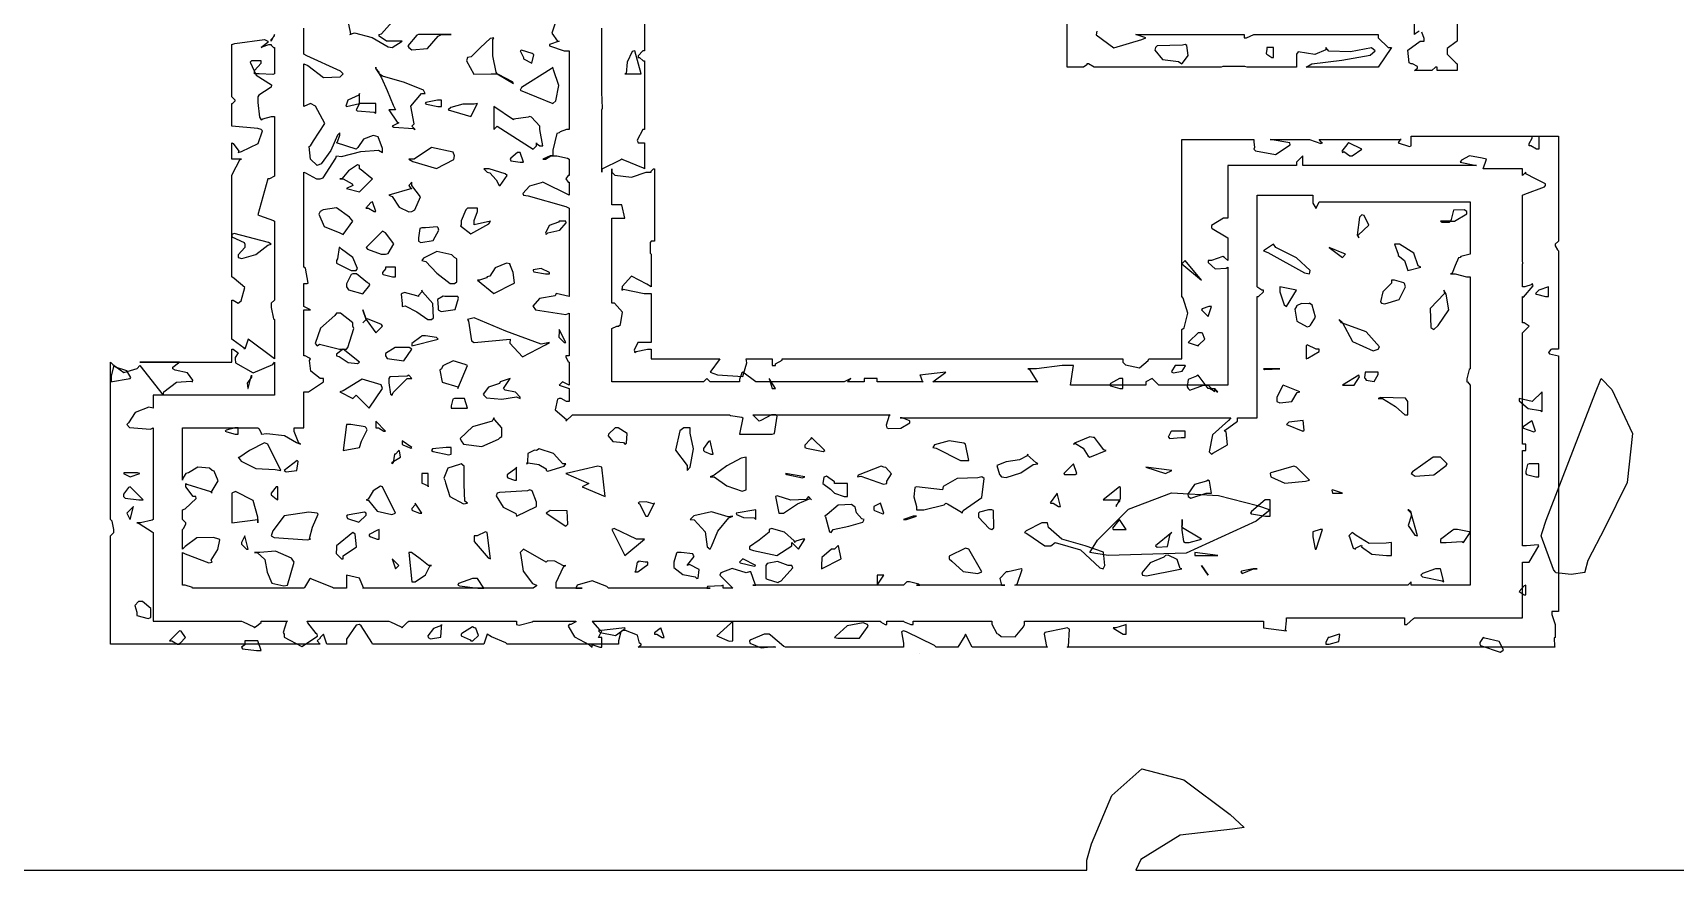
# Model space of a CAD drawing. Extents: x 103 to 248, y 22 to 332.
# Drawn here: x 163.2 to 180.89, y 201.79 to 210.8 of the extents above; entities that cross this region are included whole.
import ezdxf

# ---------------------------------------------------------------- set-up
doc = ezdxf.new("R2010")
doc.units = 0
doc.header["$MEASUREMENT"] = 0

msp = doc.modelspace()

# ---------------------------------------------------------------- linework, layer by layer
at = {"color": 7}
for points in [[(178.135, 210.821), (178.091, 210.794), (178.083, 210.785), (178.083, 212.266)], [(174.661, 210.821), (174.657, 210.782), (174.845, 210.64), (175.146, 210.733), (175.19, 210.749), (175.084, 210.785), (176.248, 210.785), (176.248, 210.749), (176.275, 210.749), (176.353, 210.785), (176.353, 210.785), (177.694, 210.785), (177.694, 210.75), (177.8, 210.644), (177.836, 210.644), (177.694, 210.432), (177.694, 210.432), (177.694, 210.432), (177.694, 210.432), (177.694, 210.432), (176.918, 210.432), (176.979, 210.468), (177.301, 210.508), (177.606, 210.564), (177.66, 210.608), (177.621, 210.64), (177.394, 210.6), (177.162, 210.606), (177.13, 210.644), (177.128, 210.622), (177.01, 210.57), (176.83, 210.597), (176.812, 210.572), (176.812, 210.572), (176.812, 210.432), (176.812, 210.432), (176.283, 210.432), (176.255, 210.441), (176.018, 210.441), (176, 210.432), (174.661, 210.432), (174.633, 210.432), (174.574, 210.468), (174.555, 210.468), (174.555, 210.459), (174.519, 210.432), (174.519, 210.432), (174.342, 210.432), (174.342, 211.42)], [(178.542, 211.278), (178.542, 210.715), (178.532, 210.706), (178.435, 210.633), (178.435, 210.608), (178.435, 210.574), (178.532, 210.477), (178.542, 210.468), (178.542, 210.396), (178.329, 210.396), (178.329, 210.432), (178.311, 210.432), (178.271, 210.396), (178.259, 210.396), (178.083, 210.396), (178.083, 210.396), (178.117, 210.424), (178.117, 210.432), (178.117, 210.441), (178.063, 210.468), (178.047, 210.468), (178.025, 210.479), (178.011, 210.618), (178.143, 210.715), (178.189, 210.715), (178.189, 210.742), (178.161, 210.812)], [(168.841, 210.938), (168.795, 210.798), (168.854, 210.715), (168.874, 210.715), (168.768, 210.679), (168.768, 210.662), (168.927, 210.608), (168.981, 210.608), (168.981, 209.762), (168.953, 209.762), (168.883, 209.736), (168.874, 209.726), (168.847, 209.718), (168.804, 209.54), (168.804, 209.48), (168.777, 209.48), (168.698, 209.444), (168.698, 209.444), (168.724, 209.444), (168.783, 209.48), (168.804, 209.48), (168.848, 209.48), (168.963, 209.454), (168.981, 209.444), (168.981, 209.267), (168.971, 209.267), (168.945, 209.233), (168.945, 209.233), (168.945, 209.233), (168.971, 209.197), (168.981, 209.197), (168.981, 209.057), (168.698, 209.197), (168.68, 209.189), (168.552, 209.153), (168.482, 209.073), (168.487, 209.057), (168.54, 209.048), (168.945, 208.933), (168.981, 208.915), (168.981, 207.963), (168.84, 207.998), (168.83, 207.973), (168.662, 207.942), (168.588, 207.862), (168.592, 207.856), (168.618, 207.822), (168.945, 207.77), (168.981, 207.786), (168.981, 207.327), (168.981, 207.327), (168.945, 207.327), (168.945, 207.327), (168.945, 207.311), (168.971, 207.266), (168.981, 207.257), (168.981, 207.01), (168.91, 207.045), (168.874, 207.01), (168.981, 206.974), (168.981, 206.834), (168.953, 206.834), (168.894, 206.868), (168.874, 206.868), (168.854, 206.86), (168.83, 206.746), (168.95, 206.641), (168.945, 206.622), (169.017, 206.692), (170.708, 206.692), (170.717, 206.684), (170.841, 206.667), (170.851, 206.658), (170.815, 206.481), (171.167, 206.481), (171.191, 206.489), (171.22, 206.676), (171.203, 206.692), (171.159, 206.692), (171.044, 206.631), (171.027, 206.622), (170.957, 206.692), (172.438, 206.692), (172.428, 206.684), (172.393, 206.579), (172.402, 206.551), (172.419, 206.543), (172.551, 206.547), (172.649, 206.604), (172.649, 206.622), (172.639, 206.631), (172.568, 206.658), (172.544, 206.658), (176.106, 206.658), (176.079, 206.631), (175.908, 206.477), (175.871, 206.294), (175.896, 206.269), (175.912, 206.279), (176.071, 206.367), (176.057, 206.506), (176.036, 206.515), (176.044, 206.525), (176.177, 206.624), (176.177, 206.658), (176.389, 206.658), (176.389, 207.963), (176.405, 207.963), (176.459, 208.016), (176.459, 208.033), (176.441, 208.033), (176.397, 208.06), (176.389, 208.069), (176.389, 209.057), (176.988, 209.057), (176.988, 208.985), (176.988, 208.985), (176.988, 208.969), (177.021, 208.915), (177.024, 208.915), (177.058, 208.985), (178.682, 208.985), (178.682, 208.421), (178.682, 208.421), (178.584, 208.395), (178.576, 208.385), (178.557, 208.38), (178.522, 208.299), (178.488, 208.216), (178.47, 208.209), (178.522, 208.209), (178.642, 208.175), (178.682, 208.175), (178.682, 207.187), (178.672, 207.178), (178.646, 207.079), (178.646, 207.045), (178.654, 207.045), (178.682, 207.01), (178.682, 207.01), (178.682, 204.858), (178.047, 204.858), (178.047, 204.894), (178.012, 204.858), (173.779, 204.858), (173.805, 204.868), (173.857, 205.026), (173.849, 205.034), (173.707, 205), (173.685, 205), (173.619, 204.929), (173.637, 204.858), (173.637, 204.858), (173.673, 204.858), (172.721, 204.858), (172.755, 204.858), (172.745, 204.868), (172.646, 204.894), (172.615, 204.894), (172.615, 204.894), (172.579, 204.858), (172.579, 204.858), (172.296, 204.858), (172.368, 204.964), (172.296, 204.964), (172.296, 204.858), (170.957, 204.858), (170.957, 204.858), (170.991, 204.858), (170.991, 204.858), (170.982, 204.868), (170.936, 205), (170.921, 205), (170.885, 204.991), (170.735, 205.036), (170.614, 204.991), (170.604, 204.964), (170.744, 204.823), (170.638, 204.823), (170.638, 204.858), (170.62, 204.85), (170.47, 204.841), (170.462, 204.823), (170.462, 204.823), (170.488, 204.823), (170.498, 204.823), (169.404, 204.823), (169.386, 204.841), (169.227, 204.903), (169.067, 204.858), (169.051, 204.823), (169.051, 204.823), (169.103, 204.823), (169.121, 204.823), (168.84, 204.823), (168.84, 204.885), (168.918, 205.054), (168.945, 205.07), (168.918, 205.064), (168.826, 205.114), (168.746, 205.118), (168.734, 205.104), (168.487, 205.246), (168.451, 205.21), (168.46, 205.176), (168.486, 205.008), (168.584, 204.876), (168.628, 204.858), (168.628, 204.85), (168.592, 204.823), (168.592, 204.823), (166.758, 204.823), (166.765, 204.829), (166.722, 204.934), (166.581, 204.964), (166.581, 204.964), (166.581, 204.823), (166.441, 204.823), (166.431, 204.833), (166.211, 204.92), (166.194, 204.928), (166.184, 204.92), (166.131, 204.833), (166.122, 204.823), (164.924, 204.823), (164.924, 204.833), (164.844, 204.858), (164.817, 204.858), (164.817, 205.21), (164.844, 205.194), (165.1, 205.096), (165.136, 205.104), (165.125, 205.127), (165.196, 205.242), (165.217, 205.344), (165.206, 205.353), (165.152, 205.37), (164.972, 205.366), (164.844, 205.274), (164.817, 205.246), (164.817, 205.457), (164.826, 205.467), (164.853, 205.514), (164.853, 205.529), (164.817, 205.563), (164.817, 205.669), (164.844, 205.679), (164.965, 205.789), (164.96, 205.81), (164.932, 205.81), (164.853, 205.917), (164.853, 205.952), (164.862, 205.944), (165.118, 205.864), (165.136, 205.846), (165.126, 205.855), (165.201, 205.982), (165.158, 206.086), (165.136, 206.092), (165.107, 206.115), (164.98, 206.128), (164.88, 206.068), (164.853, 206.058), (164.844, 206.05), (164.817, 206.003), (164.817, 205.986), (164.817, 206.551), (165.629, 206.551), (165.637, 206.543), (165.665, 206.498), (165.665, 206.481), (165.725, 206.489), (165.916, 206.467), (166.044, 206.393), (166.088, 206.375), (166.07, 206.385), (166.018, 206.51), (166.018, 206.551), (166.122, 206.551), (166.122, 206.94), (166.175, 206.94), (166.335, 207.046), (166.335, 207.081), (166.3, 207.081), (166.198, 207.161), (166.184, 207.275), (166.194, 207.293), (166.184, 207.302), (166.138, 207.327), (166.122, 207.327), (166.122, 207.822), (166.14, 207.822), (166.181, 207.822), (166.194, 207.822), (166.122, 207.856), (166.122, 208.103), (166.122, 208.103), (166.158, 208.103), (166.158, 208.103), (166.168, 208.109), (166.14, 208.271), (166.122, 208.279), (166.122, 209.303), (166.14, 209.295), (166.259, 209.233), (166.299, 209.233), (166.333, 209.243), (166.466, 209.454), (166.475, 209.48), (166.528, 209.471), (166.736, 209.524), (166.926, 209.54), (166.97, 209.514), (166.97, 209.558), (166.925, 209.682), (166.9, 209.69), (166.87, 209.699), (166.766, 209.66), (166.704, 209.568), (166.688, 209.55), (166.475, 209.62), (166.484, 209.63), (166.511, 209.703), (166.511, 209.726), (166.484, 209.7), (166.413, 209.538), (166.309, 209.392), (166.265, 209.374), (166.194, 209.444), (166.194, 209.444), (166.179, 209.579), (166.194, 209.586), (166.229, 209.64), (166.351, 209.828), (166.247, 210.012), (166.194, 210.043), (166.122, 210.009), (166.122, 210.468), (166.166, 210.45), (166.335, 210.322), (166.515, 210.331), (166.547, 210.362), (166.519, 210.389), (166.157, 210.556), (166.122, 210.572), (166.122, 210.855)], [(166.604, 210.896), (166.627, 210.792), (166.617, 210.785), (166.617, 210.785), (166.668, 210.803), (166.858, 210.754), (167.032, 210.654), (167.076, 210.644), (167.181, 210.715), (167.04, 210.715), (167.013, 210.715), (166.934, 210.768), (166.934, 210.785), (166.96, 210.794), (167.076, 210.92)], [(169.792, 210.925), (169.792, 210.608), (169.774, 210.608), (169.722, 210.556), (169.722, 210.538), (169.738, 210.538), (169.779, 210.502), (169.792, 210.502), (169.792, 209.762), (169.774, 209.762), (169.712, 209.648), (169.722, 209.62), (169.738, 209.62), (169.779, 209.62), (169.792, 209.62), (169.792, 209.338), (169.782, 209.348), (169.562, 209.436), (169.546, 209.444), (169.536, 209.436), (169.333, 209.337), (169.333, 209.303), (169.333, 209.973), (169.341, 209.991), (169.333, 210.163), (169.333, 210.22), (169.333, 210.855)]]:
    msp.add_lwpolyline(points, dxfattribs=at)
for points in [[(165.347, 207.927), (165.363, 207.927), (165.417, 207.892), (165.417, 207.892), (165.447, 207.917), (165.487, 208.06), (165.373, 208.157), (165.347, 208.175), (165.347, 209.267), (165.355, 209.285), (165.435, 209.436), (165.453, 209.444), (165.425, 209.444), (165.366, 209.444), (165.347, 209.444), (165.347, 209.62), (165.363, 209.612), (165.424, 209.529), (165.417, 209.514), (165.451, 209.524), (165.633, 209.612), (165.679, 209.749), (165.665, 209.762), (165.629, 209.772), (165.347, 209.797), (165.347, 209.797), (165.347, 210.043), (165.355, 210.043), (165.383, 210.071), (165.383, 210.079), (165.347, 210.115), (165.347, 210.679), (165.381, 210.688), (165.699, 210.733), (165.735, 210.715), (165.735, 210.698), (165.673, 210.654), (165.665, 210.644), (165.673, 210.654), (165.745, 210.679), (165.77, 210.679), (165.77, 210.67), (165.796, 210.644), (165.806, 210.644), (165.806, 210.608), (165.806, 210.362), (165.788, 210.353), (165.642, 210.362), (165.593, 210.362), (165.593, 210.397), (165.665, 210.476), (165.665, 210.502), (165.559, 210.502), (165.545, 210.487), (165.611, 210.349), (165.774, 210.243), (165.77, 210.22), (165.76, 210.211), (165.637, 210.133), (165.629, 210.115), (165.629, 210.053), (165.647, 209.895), (165.665, 209.867), (165.681, 209.877), (165.774, 209.903), (165.806, 209.903), (165.806, 209.267), (165.806, 209.259), (165.752, 209.233), (165.735, 209.233), (165.629, 208.844), (165.646, 208.836), (165.796, 208.784), (165.806, 208.774), (165.806, 207.927), (165.77, 207.892), (165.77, 207.848), (165.796, 207.725), (165.806, 207.716), (165.806, 207.293), (165.523, 207.504), (165.489, 207.397), (165.479, 207.407), (165.363, 207.495), (165.347, 207.504), (165.347, 207.927)], [(165.77, 210.715), (165.77, 210.733), (165.806, 210.772), (165.806, 210.785), (165.77, 210.715)], [(167.357, 210.785), (167.339, 210.777), (167.243, 210.662), (167.253, 210.644), (167.287, 210.621), (167.454, 210.636), (167.569, 210.768), (167.605, 210.785), (167.71, 210.785), (167.684, 210.785), (167.624, 210.785), (167.605, 210.785), (167.357, 210.785)], [(168.205, 210.362), (168.381, 210.256), (168.371, 210.274), (168.221, 210.353), (168.205, 210.362), (168.195, 210.38), (168.159, 210.556), (168.159, 210.733), (168.169, 210.749), (168.129, 210.742), (168.027, 210.644), (167.925, 210.546), (167.886, 210.538), (167.875, 210.501), (167.953, 210.358), (168.141, 210.362), (168.205, 210.362)], [(175.613, 210.679), (175.586, 210.67), (175.313, 210.662), (175.295, 210.644), (175.289, 210.616), (175.369, 210.516), (175.542, 210.494), (175.577, 210.468), (175.586, 210.477), (175.647, 210.56), (175.632, 210.666), (175.613, 210.679)], [(176.495, 210.572), (176.495, 210.572), (176.547, 210.538), (176.565, 210.538), (176.565, 210.644), (176.495, 210.644), (176.495, 210.626), (176.488, 210.579), (176.495, 210.572)], [(168.487, 210.538), (168.487, 210.523), (168.578, 210.476), (168.6, 210.567), (168.592, 210.572), (168.582, 210.582), (168.468, 210.618), (168.451, 210.608), (168.487, 210.538)], [(169.58, 210.362), (169.756, 210.362), (169.686, 210.608), (169.66, 210.604), (169.606, 210.486), (169.594, 210.367), (169.58, 210.362)], [(167.11, 209.973), (167.04, 209.973), (167.04, 209.973), (167.128, 209.842), (167.146, 209.833), (167.076, 209.797), (167.092, 209.788), (167.305, 209.772), (167.323, 209.762), (167.287, 209.797), (167.312, 209.823), (167.277, 210.013), (167.39, 210.149), (167.429, 210.149), (167.411, 210.185), (167.207, 210.269), (166.969, 210.336), (166.934, 210.362), (166.934, 210.38), (166.9, 210.42), (166.9, 210.432), (166.9, 210.415), (166.934, 210.362), (166.934, 210.362), (166.959, 210.319), (167.022, 210.181), (167.084, 210.024), (167.11, 209.973)], [(168.451, 210.185), (168.804, 210.043), (168.837, 210.07), (168.87, 210.238), (168.812, 210.406), (168.804, 210.432), (168.786, 210.415), (168.468, 210.213), (168.451, 210.185)], [(166.723, 210.043), (166.723, 210.149), (166.714, 210.133), (166.598, 210.079), (166.576, 210.013), (166.581, 210.009), (166.723, 210.043), (166.688, 209.973), (166.696, 209.965), (166.882, 209.948), (166.9, 209.939), (166.9, 210.043), (166.723, 210.043)], [(167.429, 210.043), (167.445, 210.035), (167.565, 210.009), (167.605, 210.009), (167.605, 210.079), (167.561, 210.079), (167.437, 210.053), (167.429, 210.043)], [(167.676, 209.973), (167.922, 209.903), (167.992, 210.043), (167.957, 210.035), (167.834, 210.035), (167.707, 209.998), (167.676, 209.973)], [(168.592, 209.55), (168.628, 209.586), (168.628, 209.62), (168.628, 209.612), (168.664, 209.586), (168.664, 209.586), (168.698, 209.586), (168.664, 209.762), (168.664, 209.798), (168.574, 209.895), (168.558, 209.903), (168.54, 209.895), (168.381, 209.874), (168.381, 209.867), (168.169, 210.009), (168.169, 209.762), (168.205, 209.797), (168.592, 209.55)], [(169.863, 208.562), (169.863, 208.562), (169.863, 208.562), (169.863, 208.562), (169.853, 208.545), (169.853, 208.431), (169.863, 208.421), (169.863, 208.069), (169.818, 208.096), (169.65, 208.183), (169.551, 208.074), (169.546, 208.033), (169.562, 208.043), (169.787, 207.998), (169.863, 207.998), (169.863, 207.469), (169.827, 207.469), (169.721, 207.469), (169.68, 207.386), (169.686, 207.363), (169.703, 207.373), (169.823, 207.397), (169.863, 207.397), (169.863, 207.293), (170.145, 207.293), (170.145, 207.293), (170.25, 207.293), (170.285, 207.293), (170.604, 207.293), (170.594, 207.284), (170.506, 207.161), (170.498, 207.151), (170.579, 207.122), (170.849, 207.104), (170.893, 207.25), (170.885, 207.293), (171.167, 207.293), (171.167, 207.221), (171.203, 207.221), (171.203, 207.239), (171.274, 207.28), (171.274, 207.293), (174.942, 207.293), (174.942, 207.257), (174.972, 207.228), (175.122, 207.196), (175.215, 207.275), (175.224, 207.293), (175.577, 207.293), (175.577, 207.61), (175.603, 207.628), (175.643, 207.786), (175.594, 207.946), (175.577, 207.963), (175.577, 209.656), (176.353, 209.656), (176.353, 209.63), (176.36, 209.567), (176.353, 209.55), (176.371, 209.533), (176.587, 209.494), (176.746, 209.598), (176.742, 209.62), (176.529, 209.656), (176.954, 209.656), (176.954, 209.656), (177.076, 209.612), (177.094, 209.62), (177.085, 209.62), (177.058, 209.656), (177.058, 209.656), (177.94, 209.656), (177.931, 209.656), (177.906, 209.62), (177.906, 209.62), (177.906, 209.62), (178.029, 209.578), (178.047, 209.586), (178.047, 209.69), (179.634, 209.69), (179.634, 208.562), (179.6, 208.528), (179.6, 208.51), (179.625, 208.466), (179.634, 208.456), (179.634, 207.397), (179.564, 207.397), (179.553, 207.393), (179.528, 207.363), (179.528, 207.363), (179.536, 207.347), (179.634, 207.327), (179.634, 207.327), (179.634, 206.235), (179.634, 206.208), (179.634, 206.149), (179.634, 206.128), (179.634, 205.846), (179.634, 205.846), (179.634, 205.81), (179.634, 205.81), (179.634, 204.575), (179.564, 204.575), (179.564, 204.541), (179.6, 204.435), (179.6, 204.435), (179.6, 204.294), (179.589, 204.29), (179.59, 204.198), (179.6, 204.188), (174.342, 204.188), (174.359, 204.198), (174.367, 204.383), (174.342, 204.399), (174.315, 204.391), (174.104, 204.347), (174.096, 204.329), (174.096, 204.329), (174.122, 204.198), (174.132, 204.188), (173.32, 204.188), (173.25, 204.329), (173.24, 204.312), (173.167, 204.188), (173.144, 204.188), (172.931, 204.188), (172.913, 204.206), (172.613, 204.356), (172.579, 204.365), (172.561, 204.356), (172.579, 204.231), (172.579, 204.188), (171.31, 204.188), (171.292, 204.198), (171.149, 204.32), (171.133, 204.329), (171.079, 204.329), (170.937, 204.268), (170.921, 204.258), (170.926, 204.234), (171.049, 204.184), (171.185, 204.198), (171.203, 204.188), (169.722, 204.188), (169.722, 204.188), (169.756, 204.214), (169.756, 204.222), (169.738, 204.232), (169.716, 204.32), (169.586, 204.37), (169.546, 204.365), (169.536, 204.356), (169.51, 204.257), (169.51, 204.222), (168.311, 204.222), (168.311, 204.222), (168.297, 204.236), (168.143, 204.3), (168.099, 204.329), (168.063, 204.222), (166.864, 204.222), (166.854, 204.24), (166.74, 204.418), (166.723, 204.435), (166.688, 204.427), (166.581, 204.274), (166.581, 204.222), (166.371, 204.222), (166.335, 204.329), (166.299, 204.294), (166.299, 204.286), (166.265, 204.258), (166.265, 204.258), (166.265, 204.258), (166.299, 204.222), (166.299, 204.222), (164.042, 204.222), (164.042, 205.387), (164.078, 205.423), (164.078, 205.458), (164.058, 205.547), (164.042, 205.563), (164.042, 207.117), (164.05, 207.108), (164.05, 207.054), (164.042, 207.045), (164.254, 207.081), (164.261, 207.091), (164.218, 207.165), (164.094, 207.205), (164.078, 207.221), (164.042, 207.081), (164.042, 207.257), (164.068, 207.231), (164.186, 207.147), (164.327, 207.191), (164.358, 207.221), (164.607, 206.904), (164.501, 206.904), (164.501, 206.764), (164.455, 206.772), (164.305, 206.715), (164.235, 206.605), (164.218, 206.587), (164.244, 206.553), (164.473, 206.535), (164.501, 206.551), (164.501, 205.563), (164.491, 205.555), (164.366, 205.529), (164.324, 205.529), (164.35, 205.521), (164.491, 205.432), (164.501, 205.423), (164.501, 204.471), (165.453, 204.471), (165.469, 204.462), (165.584, 204.409), (165.593, 204.399), (165.602, 204.409), (165.665, 204.456), (165.665, 204.471), (165.946, 204.471), (165.936, 204.462), (165.902, 204.347), (165.912, 204.329), (165.912, 204.297), (166.1, 204.198), (166.269, 204.308), (166.265, 204.329), (166.255, 204.338), (166.166, 204.453), (166.158, 204.471), (167.04, 204.471), (167.057, 204.462), (167.171, 204.409), (167.181, 204.399), (167.189, 204.409), (167.243, 204.462), (167.253, 204.471), (168.415, 204.471), (168.415, 204.435), (168.442, 204.427), (168.582, 204.462), (168.592, 204.471), (169.051, 204.471), (169.051, 204.462), (168.997, 204.435), (168.981, 204.435), (168.97, 204.414), (169.037, 204.3), (169.2, 204.216), (169.227, 204.188), (169.227, 204.222), (169.236, 204.214), (169.309, 204.188), (169.333, 204.188), (169.333, 204.294), (169.297, 204.294), (169.333, 204.365), (169.315, 204.374), (169.236, 204.462), (169.227, 204.471), (170.744, 204.471), (170.717, 204.444), (170.572, 204.312), (170.703, 204.254), (170.744, 204.258), (170.744, 204.471), (172.332, 204.471), (172.332, 204.462), (172.384, 204.435), (172.402, 204.435), (172.402, 204.471), (172.579, 204.471), (172.587, 204.462), (172.66, 204.435), (172.685, 204.435), (172.685, 204.471), (173.531, 204.471), (173.531, 204.436), (173.585, 204.338), (173.603, 204.329), (173.633, 204.305), (173.782, 204.302), (173.874, 204.409), (173.883, 204.435), (173.883, 204.435), (173.883, 204.462), (173.883, 204.471), (176.459, 204.471), (176.459, 204.453), (176.459, 204.413), (176.459, 204.399), (176.706, 204.365), (176.696, 204.374), (176.706, 204.473), (176.706, 204.505), (177.976, 204.505), (177.976, 204.488), (177.976, 204.448), (177.976, 204.435), (178.002, 204.435), (178.073, 204.497), (178.083, 204.505), (179.247, 204.505), (179.247, 205.104), (179.317, 205.104), (179.423, 205.281), (179.414, 205.291), (179.288, 205.281), (179.247, 205.281), (179.247, 206.305), (179.281, 206.305), (179.281, 206.375), (179.247, 206.375), (179.247, 207.574), (179.317, 207.646), (179.317, 207.646), (179.263, 207.68), (179.247, 207.68), (179.247, 207.963), (179.259, 207.958), (179.36, 208.078), (179.352, 208.103), (179.352, 208.095), (179.273, 208.069), (179.247, 208.069), (179.247, 208.315), (179.251, 208.321), (179.247, 208.351), (179.247, 208.351), (179.247, 209.057), (179.273, 209.066), (179.484, 209.145), (179.494, 209.161), (179.494, 209.179), (179.388, 209.233), (179.281, 209.287), (179.281, 209.303), (179.247, 209.267), (179.247, 209.338), (178.822, 209.338), (178.858, 209.444), (178.814, 209.454), (178.676, 209.48), (178.591, 209.433), (178.576, 209.41), (178.752, 209.374), (176.882, 209.374), (176.882, 209.48), (176.812, 209.41), (176.812, 209.41), (176.812, 209.383), (176.812, 209.374), (176.072, 209.374), (176.072, 208.808), (176.028, 208.808), (175.896, 208.73), (175.896, 208.704), (175.904, 208.696), (176.054, 208.607), (176.072, 208.598), (176.072, 208.351), (176.036, 208.385), (176.018, 208.395), (175.898, 208.351), (175.86, 208.351), (175.86, 208.329), (175.938, 208.263), (176.054, 208.271), (176.072, 208.279), (176.072, 207.01), (175.331, 207.01), (175.321, 207.02), (175.268, 207.072), (175.26, 207.081), (175.19, 207.045), (175.19, 207.01), (174.378, 207.01), (174.413, 207.221), (174.289, 207.221), (174.012, 207.187), (173.919, 207.187), (173.936, 207.178), (174.016, 207.054), (174.026, 207.045), (172.897, 207.045), (173.038, 207.151), (172.755, 207.117), (172.763, 207.108), (172.781, 207.054), (172.791, 207.045), (172.296, 207.045), (172.296, 207.081), (172.156, 207.081), (172.156, 207.045), (171.979, 207.045), (172.015, 207.081), (171.943, 207.045), (170.991, 207.045), (170.851, 207.151), (170.841, 207.143), (170.815, 207.07), (170.815, 207.045), (170.498, 207.045), (170.462, 207.081), (170.428, 207.045), (169.44, 207.045), (169.44, 207.61), (169.44, 207.619), (169.492, 207.646), (169.51, 207.646), (169.534, 207.662), (169.554, 207.796), (169.467, 207.892), (169.44, 207.892), (169.44, 208.808), (169.44, 208.808), (169.544, 208.808), (169.58, 208.808), (169.546, 208.951), (169.44, 208.951), (169.44, 209.338), (169.44, 209.303), (169.471, 209.272), (169.65, 209.251), (169.809, 209.303), (169.863, 209.303), (169.863, 209.313), (169.889, 209.338), (169.898, 209.338), (169.898, 208.562), (169.863, 208.562)], [(177.307, 209.514), (177.323, 209.524), (177.389, 209.48), (177.411, 209.48), (177.517, 209.55), (177.377, 209.62), (177.367, 209.612), (177.3, 209.528), (177.307, 209.514)], [(179.352, 209.69), (179.423, 209.69), (179.423, 209.55), (179.396, 209.55), (179.336, 209.586), (179.317, 209.586), (179.317, 209.612), (179.352, 209.671), (179.352, 209.69)], [(167.746, 209.48), (167.731, 209.52), (167.498, 209.568), (167.313, 209.444), (167.253, 209.444), (167.297, 209.418), (167.551, 209.343), (167.739, 209.44), (167.746, 209.48)], [(168.487, 209.41), (168.451, 209.514), (168.424, 209.514), (168.354, 209.454), (168.345, 209.444), (168.354, 209.427), (168.453, 209.41), (168.487, 209.41)], [(166.652, 209.161), (166.581, 209.127), (166.723, 209.091), (166.864, 209.233), (166.846, 209.243), (166.74, 209.33), (166.723, 209.338), (166.723, 209.374), (166.7, 209.382), (166.604, 209.317), (166.533, 209.233), (166.511, 209.233), (166.546, 209.233), (166.642, 209.179), (166.652, 209.161)], [(168.311, 209.267), (168.293, 209.285), (168.119, 209.338), (168.063, 209.338), (168.099, 209.303), (168.126, 209.296), (168.195, 209.219), (168.228, 209.161), (168.239, 209.161), (168.311, 209.267)], [(167.287, 208.88), (167.32, 208.896), (167.379, 209.039), (167.287, 209.159), (167.287, 209.197), (167.253, 209.161), (167.253, 209.161), (167.277, 209.127), (167.287, 209.127), (167.04, 209.057), (167.075, 209.04), (167.149, 208.928), (167.255, 208.875), (167.287, 208.88)], [(166.299, 208.88), (166.286, 208.85), (166.343, 208.718), (166.511, 208.65), (166.547, 208.632), (166.652, 208.774), (166.616, 208.818), (166.475, 208.92), (166.333, 208.898), (166.299, 208.88)], [(166.864, 208.985), (166.846, 208.977), (166.792, 208.916), (166.794, 208.915), (166.82, 208.915), (166.879, 208.88), (166.9, 208.88), (166.864, 208.985)], [(167.816, 208.738), (167.811, 208.724), (167.921, 208.638), (168.117, 208.748), (168.135, 208.774), (167.958, 208.738), (167.958, 208.782), (167.992, 208.881), (167.992, 208.915), (167.886, 208.915), (167.869, 208.898), (167.816, 208.778), (167.816, 208.738)], [(178.365, 208.774), (178.381, 208.766), (178.46, 208.766), (178.47, 208.774), (178.514, 208.774), (178.646, 208.854), (178.646, 208.88), (178.618, 208.897), (178.504, 208.894), (178.478, 208.792), (178.47, 208.774), (178.443, 208.774), (178.384, 208.774), (178.365, 208.774)], [(167.357, 208.562), (167.384, 208.545), (167.516, 208.568), (167.578, 208.678), (167.569, 208.704), (167.56, 208.714), (167.434, 208.704), (167.393, 208.704), (167.374, 208.698), (167.357, 208.596), (167.357, 208.562)], [(168.874, 208.774), (168.865, 208.766), (168.764, 208.73), (168.724, 208.646), (168.734, 208.632), (168.751, 208.65), (168.879, 208.678), (168.949, 208.756), (168.945, 208.774), (168.874, 208.774)], [(177.517, 208.844), (177.49, 208.818), (177.465, 208.625), (177.483, 208.598), (177.476, 208.624), (177.592, 208.734), (177.542, 208.836), (177.517, 208.844)], [(165.347, 208.632), (165.347, 208.606), (165.479, 208.545), (165.489, 208.528), (165.489, 208.493), (165.417, 208.413), (165.417, 208.385), (165.454, 208.372), (165.606, 208.417), (165.734, 208.519), (165.77, 208.528), (165.743, 208.545), (165.373, 208.642), (165.347, 208.632)], [(167.004, 208.421), (167.031, 208.428), (167.092, 208.532), (167.004, 208.651), (166.97, 208.668), (166.794, 208.492), (166.81, 208.475), (166.955, 208.421), (167.004, 208.421)], [(176.459, 208.456), (176.503, 208.439), (176.9, 208.219), (176.954, 208.209), (176.959, 208.245), (176.812, 208.382), (176.591, 208.493), (176.565, 208.528), (176.459, 208.456)], [(177.976, 208.351), (178.012, 208.245), (178.153, 208.279), (178.122, 208.294), (178.077, 208.431), (177.921, 208.528), (177.87, 208.528), (177.906, 208.421), (177.906, 208.405), (177.976, 208.351), (177.976, 208.351)], [(166.688, 208.245), (166.7, 208.266), (166.652, 208.383), (166.528, 208.475), (166.511, 208.492), (166.502, 208.492), (166.484, 208.369), (166.475, 208.351), (166.475, 208.325), (166.634, 208.245), (166.688, 208.245)], [(167.393, 208.351), (167.437, 208.343), (167.556, 208.215), (167.698, 208.103), (167.746, 208.103), (167.772, 208.121), (167.772, 208.369), (167.746, 208.385), (167.718, 208.413), (167.556, 208.448), (167.41, 208.377), (167.393, 208.351)], [(175.79, 208.139), (175.613, 208.351), (175.577, 208.315), (175.79, 208.139)], [(177.165, 208.492), (177.307, 208.385), (177.341, 208.421), (177.165, 208.492)], [(166.828, 208.103), (166.81, 208.113), (166.69, 208.209), (166.652, 208.209), (166.634, 208.201), (166.581, 208.102), (166.581, 208.069), (166.605, 208.036), (166.758, 207.994), (166.834, 208.085), (166.828, 208.103)], [(166.97, 208.209), (166.978, 208.201), (167.077, 208.175), (167.11, 208.175), (167.11, 208.279), (167.004, 208.279), (167.004, 208.263), (166.97, 208.223), (166.97, 208.209)], [(167.992, 208.139), (168.169, 207.998), (168.381, 208.103), (168.392, 208.111), (168.376, 208.223), (168.341, 208.314), (168.345, 208.315), (168.307, 208.322), (168.183, 208.273), (168.125, 208.183), (168.099, 208.175), (168.089, 208.166), (168.016, 208.139), (167.992, 208.139)], [(168.592, 208.245), (168.6, 208.229), (168.726, 208.209), (168.768, 208.209), (168.768, 208.224), (168.68, 208.267), (168.592, 208.25), (168.592, 208.245)], [(167.499, 207.716), (167.521, 207.734), (167.512, 207.888), (167.401, 208.016), (167.393, 208.033), (167.393, 208.016), (167.357, 207.976), (167.357, 207.963), (167.339, 207.972), (167.207, 208.008), (167.181, 207.998), (167.171, 207.99), (167.181, 207.891), (167.181, 207.856), (167.215, 207.863), (167.339, 207.8), (167.459, 207.716), (167.499, 207.716)], [(176.812, 208.033), (176.635, 208.069), (176.635, 208.016), (176.68, 207.874), (176.706, 207.856), (176.812, 208.033)], [(177.73, 207.892), (177.764, 207.884), (177.919, 207.932), (177.985, 208.069), (177.976, 208.103), (177.967, 208.113), (177.867, 208.139), (177.836, 208.139), (177.836, 208.109), (177.742, 208.016), (177.716, 207.906), (177.73, 207.892)], [(178.293, 207.61), (178.337, 207.654), (178.452, 207.822), (178.425, 207.989), (178.399, 208.033), (178.408, 207.998), (178.253, 207.836), (178.26, 207.631), (178.293, 207.61)], [(179.423, 208.033), (179.388, 207.998), (179.396, 207.99), (179.495, 207.963), (179.528, 207.963), (179.528, 208.069), (179.423, 208.033)], [(166.794, 207.716), (166.758, 207.822), (166.794, 207.716), (166.758, 207.68), (166.794, 207.716), (166.9, 207.574), (166.97, 207.646), (166.96, 207.663), (166.81, 207.725), (166.794, 207.716)], [(167.64, 207.963), (167.624, 207.968), (167.564, 207.932), (167.569, 207.85), (167.569, 207.822), (167.603, 207.803), (167.754, 207.826), (167.79, 207.946), (167.782, 207.963), (167.64, 207.963)], [(175.86, 207.75), (175.896, 207.856), (175.868, 207.856), (175.798, 207.832), (175.79, 207.822), (175.79, 207.822), (175.85, 207.76), (175.86, 207.75)], [(176.954, 207.646), (176.962, 207.655), (177.019, 207.742), (176.982, 207.871), (176.954, 207.892), (176.944, 207.884), (176.868, 207.888), (176.812, 207.865), (176.812, 207.856), (176.794, 207.83), (176.816, 207.698), (176.926, 207.637), (176.954, 207.646)], [(166.265, 207.433), (166.291, 207.451), (166.508, 207.397), (166.581, 207.397), (166.598, 207.415), (166.66, 207.619), (166.652, 207.646), (166.652, 207.681), (166.519, 207.786), (166.475, 207.786), (166.457, 207.76), (166.303, 207.623), (166.245, 207.459), (166.265, 207.433)], [(168.768, 207.469), (168.68, 207.451), (168.3, 207.593), (167.957, 207.734), (167.886, 207.716), (167.895, 207.699), (167.93, 207.487), (167.958, 207.469), (168.345, 207.504), (168.341, 207.461), (168.477, 207.315), (168.724, 207.443), (168.768, 207.469)], [(177.694, 207.397), (177.705, 207.422), (177.562, 207.584), (177.297, 207.681), (177.271, 207.716), (177.305, 207.69), (177.415, 207.479), (177.637, 207.38), (177.694, 207.397)], [(167.569, 207.504), (167.551, 207.522), (167.432, 207.54), (167.393, 207.54), (167.384, 207.531), (167.287, 207.458), (167.287, 207.433), (167.569, 207.504)], [(168.874, 207.61), (168.874, 207.589), (168.87, 207.527), (168.926, 207.469), (168.945, 207.469), (168.874, 207.61)], [(175.647, 207.469), (175.754, 207.433), (175.762, 207.443), (175.824, 207.505), (175.802, 207.57), (175.79, 207.574), (175.754, 207.574), (175.656, 207.479), (175.647, 207.469)], [(165.347, 207.397), (165.347, 207.397), (165.347, 207.397), (165.347, 207.397), (165.363, 207.397), (165.417, 207.359), (165.383, 207.309), (165.383, 207.293), (165.388, 207.25), (165.579, 207.143), (165.788, 207.231), (165.806, 207.257), (165.806, 206.904), (164.607, 206.904), (164.615, 206.94), (164.751, 207.041), (164.906, 207.054), (164.924, 207.045), (164.928, 207.065), (164.87, 207.143), (164.738, 207.17), (164.711, 207.187), (164.711, 207.205), (164.773, 207.249), (164.783, 207.257), (164.358, 207.257), (165.347, 207.257), (165.347, 207.397)], [(166.723, 207.257), (166.547, 207.397), (166.537, 207.389), (166.475, 207.344), (166.475, 207.327), (166.502, 207.319), (166.599, 207.253), (166.701, 207.243), (166.723, 207.257)], [(167.287, 207.397), (167.259, 207.415), (167.105, 207.417), (167.004, 207.351), (167.004, 207.327), (167.022, 207.297), (167.199, 207.271), (167.287, 207.397), (167.287, 207.397)], [(177.058, 207.397), (177.023, 207.397), (176.926, 207.443), (176.918, 207.433), (176.918, 207.293), (176.935, 207.302), (177.058, 207.374), (177.058, 207.397)], [(165.523, 206.974), (165.559, 207.117), (165.559, 207.096), (165.513, 207.032), (165.52, 206.974), (165.523, 206.974)], [(167.287, 207.081), (167.253, 207.117), (167.235, 207.108), (167.048, 207.099), (167.04, 207.081), (167.04, 207.036), (167.058, 206.914), (167.076, 206.904), (167.084, 206.932), (167.236, 207.081), (167.287, 207.081)], [(167.782, 206.974), (167.886, 207.221), (167.86, 207.231), (167.732, 207.271), (167.619, 207.217), (167.605, 207.187), (167.587, 207.17), (167.614, 207.042), (167.782, 206.992), (167.782, 206.974)], [(175.471, 207.151), (175.489, 207.143), (175.581, 207.161), (175.616, 207.218), (175.613, 207.221), (175.507, 207.221), (175.507, 207.221), (175.467, 207.156), (175.471, 207.151)], [(175.647, 206.974), (175.665, 206.958), (175.81, 207.01), (175.86, 207.01), (175.896, 206.974), (175.93, 206.974), (175.93, 206.974), (175.956, 206.94), (175.966, 206.94), (175.93, 206.974), (175.93, 206.94), (175.92, 206.95), (175.875, 206.974), (175.86, 206.974), (175.754, 207.117), (175.736, 207.108), (175.647, 207.072), (175.636, 206.992), (175.647, 206.974)], [(176.459, 207.187), (176.468, 207.178), (176.635, 207.185), (176.635, 207.187), (176.459, 207.187)], [(177.483, 207.117), (177.307, 207.01), (177.338, 207.01), (177.433, 207.01), (177.49, 207.101), (177.483, 207.117)], [(177.694, 207.151), (177.553, 207.151), (177.553, 207.151), (177.544, 207.09), (177.553, 207.081), (177.563, 207.065), (177.65, 207.05), (177.694, 207.126), (177.694, 207.151)], [(166.97, 206.974), (166.955, 207.015), (166.752, 207.076), (166.546, 206.95), (166.511, 206.94), (166.652, 206.868), (166.688, 206.904), (166.828, 206.764), (166.97, 206.974)], [(168.275, 206.974), (168.345, 207.081), (168.239, 207.045), (168.229, 207.028), (168.111, 206.988), (168.056, 206.914), (168.063, 206.904), (168.092, 206.875), (168.257, 206.861), (168.415, 206.886), (168.451, 206.868), (168.454, 206.881), (168.402, 206.936), (168.292, 206.958), (168.275, 206.974)], [(171.133, 207.081), (171.167, 206.974), (171.203, 206.974), (171.133, 207.081)], [(174.801, 207.01), (174.81, 207.002), (174.909, 206.974), (174.942, 206.974), (174.942, 207.081), (174.906, 207.081), (174.81, 207.028), (174.801, 207.01)], [(176.848, 206.94), (176.671, 207.01), (176.662, 207.002), (176.601, 206.877), (176.601, 206.834), (176.633, 206.819), (176.764, 206.834), (176.82, 206.932), (176.848, 206.94)], [(179.211, 206.868), (179.211, 206.842), (179.307, 206.76), (179.44, 206.737), (179.458, 206.728), (179.458, 206.94), (179.352, 206.834), (179.211, 206.868)], [(167.71, 206.764), (167.886, 206.764), (167.852, 206.868), (167.746, 206.868), (167.728, 206.86), (167.71, 206.788), (167.71, 206.764)], [(178.012, 206.692), (178.012, 206.834), (177.985, 206.87), (177.72, 206.878), (177.694, 206.868), (177.739, 206.868), (177.879, 206.78), (177.978, 206.692), (178.012, 206.692)], [(166.794, 206.551), (166.784, 206.561), (166.631, 206.587), (166.581, 206.587), (166.547, 206.305), (166.723, 206.339), (166.721, 206.34), (166.744, 206.407), (166.806, 206.531), (166.794, 206.551)], [(167.004, 206.515), (166.9, 206.622), (166.9, 206.551), (166.926, 206.551), (166.984, 206.515), (167.004, 206.515)], [(168.239, 206.445), (168.254, 206.456), (168.257, 206.551), (168.177, 206.641), (168.169, 206.658), (168.151, 206.623), (167.939, 206.561), (167.808, 206.436), (167.816, 206.411), (167.842, 206.376), (168.041, 206.349), (168.221, 206.429), (168.239, 206.445)], [(176.706, 206.587), (176.882, 206.515), (176.896, 206.527), (176.886, 206.631), (176.732, 206.613), (176.706, 206.587)], [(179.352, 206.622), (179.348, 206.626), (179.255, 206.561), (179.247, 206.551), (179.247, 206.551), (179.37, 206.507), (179.388, 206.515), (179.352, 206.622)], [(165.417, 206.551), (165.381, 206.551), (165.285, 206.525), (165.276, 206.515), (165.293, 206.507), (165.385, 206.481), (165.417, 206.481), (165.417, 206.551)], [(167.287, 206.339), (167.181, 206.411), (167.181, 206.375), (167.189, 206.367), (167.277, 206.331), (167.287, 206.339)], [(169.474, 206.551), (169.404, 206.481), (169.4, 206.465), (169.452, 206.403), (169.566, 206.394), (169.58, 206.375), (169.597, 206.387), (169.606, 206.491), (169.507, 206.551), (169.474, 206.551)], [(170.251, 206.092), (170.285, 206.128), (170.32, 206.323), (170.285, 206.495), (170.285, 206.551), (170.215, 206.551), (170.171, 206.52), (170.127, 206.309), (170.251, 206.147), (170.251, 206.092)], [(170.498, 206.411), (170.48, 206.403), (170.428, 206.329), (170.428, 206.305), (170.436, 206.296), (170.507, 206.269), (170.532, 206.269), (170.498, 206.411)], [(171.52, 206.339), (171.537, 206.331), (171.715, 206.296), (171.733, 206.305), (171.59, 206.445), (171.581, 206.429), (171.52, 206.363), (171.52, 206.339)], [(172.897, 206.339), (172.931, 206.331), (173.196, 206.199), (173.284, 206.199), (173.25, 206.375), (173.232, 206.385), (173.072, 206.411), (172.913, 206.367), (172.897, 206.339)], [(174.765, 206.305), (174.739, 206.313), (174.681, 206.389), (174.639, 206.445), (174.625, 206.445), (174.589, 206.455), (174.421, 206.385), (174.413, 206.375), (174.432, 206.382), (174.514, 206.332), (174.571, 206.244), (174.589, 206.235), (174.765, 206.305)], [(175.437, 206.445), (175.445, 206.437), (175.57, 206.445), (175.613, 206.445), (175.613, 206.515), (175.471, 206.515), (175.461, 206.507), (175.431, 206.451), (175.437, 206.445)], [(165.417, 206.235), (165.45, 206.193), (165.607, 206.112), (165.814, 206.102), (165.876, 206.092), (165.735, 206.375), (165.698, 206.39), (165.537, 206.305), (165.422, 206.229), (165.417, 206.235)], [(167.076, 206.163), (167.076, 206.181), (167.163, 206.235), (167.153, 206.303), (167.146, 206.305), (167.11, 206.269), (167.101, 206.269), (167.084, 206.173), (167.076, 206.163)], [(167.71, 206.269), (167.71, 206.339), (167.656, 206.339), (167.507, 206.323), (167.499, 206.305), (167.516, 206.296), (167.684, 206.261), (167.71, 206.269)], [(168.945, 206.163), (168.912, 206.163), (168.812, 206.274), (168.658, 206.324), (168.628, 206.305), (168.607, 206.31), (168.535, 206.274), (168.53, 206.181), (168.522, 206.163), (168.538, 206.173), (168.654, 206.155), (168.734, 206.109), (168.734, 206.092), (168.751, 206.084), (168.927, 206.137), (168.945, 206.163)], [(170.885, 205.882), (170.885, 206.235), (170.831, 206.226), (170.678, 206.142), (170.542, 206.04), (170.498, 206.022), (170.542, 206.022), (170.678, 205.926), (170.842, 205.868), (170.885, 205.882)], [(173.637, 206.022), (173.685, 206.015), (173.844, 206.066), (173.977, 206.156), (174.026, 206.163), (174.008, 206.173), (173.914, 206.259), (173.919, 206.269), (173.914, 206.25), (173.83, 206.207), (173.685, 206.186), (173.586, 206.146), (173.616, 206.047), (173.637, 206.022)], [(178.047, 206.058), (178.091, 206.032), (178.293, 206.044), (178.425, 206.146), (178.435, 206.163), (178.365, 206.235), (178.285, 206.235), (178.063, 206.076), (178.047, 206.058)], [(164.358, 206.058), (164.332, 206.068), (164.191, 206.068), (164.182, 206.058), (164.254, 206.022), (164.358, 206.058)], [(166.052, 206.199), (165.912, 206.092), (165.932, 206.077), (166.048, 206.092), (166.061, 206.19), (166.052, 206.199)], [(167.393, 205.952), (167.397, 205.956), (167.463, 205.927), (167.463, 205.916), (167.463, 206.058), (167.393, 206.058), (167.393, 205.952)], [(167.816, 206.163), (167.798, 206.155), (167.674, 206.116), (167.629, 206.01), (167.64, 205.986), (167.648, 205.96), (167.696, 205.811), (167.842, 205.733), (167.886, 205.74), (167.856, 205.76), (167.851, 205.94), (167.848, 206.137), (167.816, 206.163)], [(168.311, 206.022), (168.319, 206.014), (168.391, 205.986), (168.415, 205.986), (168.415, 206.128), (168.406, 206.112), (168.311, 206.045), (168.311, 206.022)], [(169.369, 205.81), (169.333, 206.128), (169.289, 206.138), (168.979, 206.068), (168.945, 206.058), (169.193, 205.952), (169.121, 205.916), (169.369, 205.81)], [(171.31, 206.058), (171.326, 206.05), (171.493, 206.014), (171.52, 206.022), (171.31, 206.058)], [(172.402, 205.952), (172.402, 205.978), (172.45, 206.054), (172.391, 206.124), (172.368, 206.128), (172.34, 206.138), (172.093, 206.04), (172.085, 206.022), (172.12, 206.032), (172.244, 205.988), (172.367, 205.944), (172.402, 205.952)], [(174.308, 206.058), (174.316, 206.05), (174.431, 206.05), (174.449, 206.058), (174.413, 206.163), (174.308, 206.058)], [(175.471, 206.092), (175.19, 206.128), (175.401, 206.058), (175.471, 206.092)], [(176.954, 205.986), (176.954, 205.986), (176.82, 206.12), (176.812, 206.128), (176.784, 206.138), (176.538, 206.068), (176.529, 206.058), (176.538, 206.025), (176.688, 205.956), (176.91, 205.978), (176.954, 205.986)], [(179.281, 206.058), (179.29, 206.05), (179.389, 206.022), (179.423, 206.022), (179.423, 206.163), (179.317, 206.163), (179.299, 206.155), (179.281, 206.083), (179.281, 206.058)], [(164.394, 205.776), (164.254, 205.916), (164.236, 205.908), (164.182, 205.835), (164.182, 205.81), (164.2, 205.794), (164.345, 205.776), (164.394, 205.776)], [(165.347, 205.846), (165.347, 205.529), (165.629, 205.563), (165.629, 205.529), (165.629, 205.589), (165.579, 205.767), (165.388, 205.864), (165.347, 205.846)], [(165.77, 205.846), (165.77, 205.829), (165.824, 205.785), (165.842, 205.776), (165.842, 205.916), (165.824, 205.916), (165.77, 205.846), (165.77, 205.846)], [(167.11, 205.633), (166.97, 205.916), (166.948, 205.922), (166.868, 205.873), (166.817, 205.784), (166.794, 205.776), (166.82, 205.767), (166.912, 205.653), (167.072, 205.616), (167.11, 205.633)], [(168.558, 205.882), (168.53, 205.873), (168.231, 205.855), (168.205, 205.846), (168.194, 205.82), (168.271, 205.697), (168.406, 205.627), (168.415, 205.599), (168.628, 205.705), (168.628, 205.75), (168.582, 205.873), (168.558, 205.882)], [(171.733, 206.022), (171.723, 206.019), (171.713, 205.952), (171.793, 205.891), (171.803, 205.882), (171.839, 205.846), (171.839, 205.846), (171.943, 205.81), (171.979, 205.81), (171.979, 205.952), (171.839, 205.952), (171.839, 205.97), (171.752, 206.029), (171.733, 206.022)], [(173.038, 205.74), (173.054, 205.732), (173.204, 205.643), (173.214, 205.633), (173.222, 205.661), (173.425, 205.802), (173.451, 206.004), (173.426, 206.022), (173.382, 206.014), (173.16, 206.006), (173.009, 205.919), (173.002, 205.882), (172.721, 205.916), (172.704, 205.909), (172.693, 205.807), (172.721, 205.704), (172.721, 205.669), (172.799, 205.669), (173.02, 205.723), (173.038, 205.74)], [(174.908, 205.776), (174.916, 205.785), (174.916, 205.908), (174.908, 205.916), (174.731, 205.776), (174.908, 205.776), (174.908, 205.759), (174.872, 205.719), (174.872, 205.705), (174.908, 205.776)], [(175.647, 205.81), (175.674, 205.794), (175.839, 205.846), (175.896, 205.846), (175.896, 205.846), (175.876, 205.978), (175.86, 205.986), (175.842, 205.978), (175.714, 205.94), (175.641, 205.838), (175.647, 205.81)], [(177.201, 205.846), (177.307, 205.846), (177.201, 205.882), (177.195, 205.878), (177.199, 205.846), (177.201, 205.846)], [(164.254, 205.563), (164.288, 205.705), (164.218, 205.633), (164.218, 205.633), (164.244, 205.573), (164.254, 205.563)], [(167.323, 205.74), (167.323, 205.723), (167.287, 205.683), (167.287, 205.669), (167.295, 205.661), (167.368, 205.633), (167.393, 205.633), (167.323, 205.74)], [(169.722, 205.74), (169.738, 205.732), (169.805, 205.599), (169.827, 205.599), (169.898, 205.74), (169.885, 205.732), (169.809, 205.753), (169.734, 205.752), (169.722, 205.74)], [(171.59, 205.776), (171.556, 205.81), (171.534, 205.781), (171.366, 205.771), (171.22, 205.82), (171.203, 205.81), (171.238, 205.633), (171.287, 205.633), (171.44, 205.732), (171.577, 205.789), (171.59, 205.776)], [(172.156, 205.563), (172.132, 205.57), (172.075, 205.635), (172.06, 205.7), (172.049, 205.705), (172.019, 205.727), (171.877, 205.719), (171.759, 205.617), (171.733, 205.599), (171.741, 205.591), (171.785, 205.432), (171.803, 205.423), (171.822, 205.457), (171.992, 205.493), (172.143, 205.534), (172.156, 205.563)], [(172.368, 205.633), (172.332, 205.74), (172.262, 205.705), (172.262, 205.669), (172.27, 205.661), (172.358, 205.625), (172.368, 205.633)], [(174.166, 205.74), (174.192, 205.74), (174.251, 205.705), (174.272, 205.705), (174.236, 205.846), (174.227, 205.838), (174.161, 205.745), (174.166, 205.74)], [(176.319, 205.633), (176.327, 205.625), (176.478, 205.599), (176.529, 205.599), (176.529, 205.776), (176.476, 205.776), (176.327, 205.651), (176.319, 205.633)], [(166.265, 205.633), (166.178, 205.643), (165.912, 205.603), (165.788, 205.441), (165.77, 205.387), (165.804, 205.37), (166.158, 205.344), (166.194, 205.353), (166.183, 205.361), (166.215, 205.481), (166.277, 205.621), (166.265, 205.633)], [(166.581, 205.599), (166.594, 205.574), (166.714, 205.537), (166.794, 205.61), (166.794, 205.633), (166.776, 205.643), (166.59, 205.609), (166.581, 205.599)], [(168.945, 205.493), (168.967, 205.515), (168.959, 205.657), (168.777, 205.66), (168.734, 205.633), (168.945, 205.493)], [(170.498, 205.246), (170.514, 205.274), (170.58, 205.437), (170.7, 205.583), (170.744, 205.599), (170.691, 205.591), (170.514, 205.648), (170.324, 205.603), (170.285, 205.563), (170.328, 205.559), (170.444, 205.432), (170.466, 205.27), (170.498, 205.246)], [(170.991, 205.669), (170.78, 205.633), (170.783, 205.618), (170.859, 205.587), (170.972, 205.583), (170.991, 205.563), (170.991, 205.669)], [(172.721, 205.599), (172.685, 205.599), (172.579, 205.563), (172.579, 205.563), (172.613, 205.563), (172.721, 205.599), (172.721, 205.599)], [(173.531, 205.669), (173.495, 205.669), (173.398, 205.643), (173.39, 205.633), (173.39, 205.589), (173.505, 205.467), (173.531, 205.457), (173.554, 205.474), (173.549, 205.661), (173.531, 205.669)], [(174.731, 205.034), (174.75, 205.067), (174.735, 205.212), (174.537, 205.282), (174.285, 205.353), (174.141, 205.479), (174.132, 205.529), (174.07, 205.529), (173.901, 205.441), (173.883, 205.423), (173.91, 205.414), (174.101, 205.281), (174.166, 205.281), (174.213, 205.315), (174.487, 205.238), (174.695, 205.044), (174.731, 205.034)], [(174.978, 205.457), (174.908, 205.563), (174.898, 205.555), (174.83, 205.471), (174.837, 205.457), (174.978, 205.457)], [(175.613, 205.317), (175.657, 205.317), (175.79, 205.353), (175.79, 205.353), (175.772, 205.362), (175.586, 205.476), (175.577, 205.493), (175.586, 205.503), (175.586, 205.555), (175.577, 205.563), (175.577, 205.547), (175.577, 205.507), (175.577, 205.493), (175.577, 205.449), (175.595, 205.326), (175.613, 205.317)], [(178.047, 205.633), (178.047, 205.601), (178.015, 205.499), (178.087, 205.394), (178.117, 205.387), (178.047, 205.633), (178.047, 205.643), (178.02, 205.669), (178.012, 205.669), (178.047, 205.633)], [(165.523, 205.246), (165.489, 205.387), (165.453, 205.317), (165.453, 205.3), (165.505, 205.246), (165.523, 205.246)], [(166.547, 205.14), (166.547, 205.173), (166.692, 205.268), (166.677, 205.406), (166.652, 205.423), (166.475, 205.281), (166.475, 205.26), (166.471, 205.198), (166.528, 205.14), (166.547, 205.14)], [(166.934, 205.457), (166.916, 205.449), (166.828, 205.403), (166.828, 205.387), (166.846, 205.379), (166.912, 205.353), (166.934, 205.353), (166.934, 205.457)], [(168.135, 205.14), (168.099, 205.423), (168.081, 205.432), (167.989, 205.387), (167.958, 205.387), (167.958, 205.326), (168.107, 205.15), (168.135, 205.14)], [(169.44, 205.457), (169.58, 205.176), (169.792, 205.353), (169.704, 205.353), (169.466, 205.467), (169.44, 205.457)], [(171.52, 205.353), (171.493, 205.353), (171.421, 205.332), (171.414, 205.317), (171.404, 205.335), (171.3, 205.427), (171.159, 205.467), (171.133, 205.457), (171.133, 205.428), (171.027, 205.34), (170.921, 205.27), (170.921, 205.246), (170.965, 205.23), (171.216, 205.176), (171.38, 205.282), (171.38, 205.317), (171.45, 205.246), (171.52, 205.353)], [(175.471, 205.423), (175.295, 205.281), (175.314, 205.266), (175.422, 205.274), (175.453, 205.406), (175.471, 205.423)], [(177.024, 205.246), (177.094, 205.457), (177.067, 205.457), (176.988, 205.432), (176.988, 205.423), (176.988, 205.379), (177.014, 205.246), (177.024, 205.246)], [(177.517, 205.281), (177.514, 205.268), (177.624, 205.19), (177.782, 205.176), (177.836, 205.176), (177.836, 205.317), (177.777, 205.31), (177.596, 205.304), (177.457, 205.393), (177.411, 205.423), (177.377, 205.387), (177.385, 205.379), (177.424, 205.255), (177.447, 205.246), (177.447, 205.256), (177.512, 205.286), (177.517, 205.281)], [(178.612, 205.317), (178.682, 205.423), (178.672, 205.432), (178.547, 205.457), (178.506, 205.457), (178.496, 205.449), (178.365, 205.35), (178.365, 205.317), (178.425, 205.317), (178.594, 205.326), (178.612, 205.317)], [(165.593, 205.21), (165.622, 205.208), (165.702, 205.132), (165.73, 204.996), (165.777, 204.879), (165.906, 204.851), (165.946, 204.858), (166.018, 205.104), (165.991, 205.148), (165.818, 205.224), (165.649, 205.21), (165.593, 205.21)], [(167.499, 205.07), (167.467, 205.07), (167.375, 205.14), (167.283, 205.21), (167.253, 205.21), (167.287, 204.894), (167.323, 204.894), (167.432, 204.97), (167.481, 205.062), (167.499, 205.07)], [(170.251, 205.07), (170.259, 205.08), (170.327, 205.164), (170.321, 205.176), (170.312, 205.194), (170.186, 205.21), (170.145, 205.21), (170.135, 205.202), (170.109, 205.103), (170.109, 205.07), (170.109, 205.046), (170.206, 204.973), (170.338, 204.946), (170.356, 204.928), (170.368, 204.934), (170.382, 205.026), (170.277, 205.08), (170.251, 205.07)], [(171.697, 205.034), (171.909, 205.14), (171.909, 205.14), (171.881, 205.281), (171.873, 205.281), (171.839, 205.246), (171.804, 205.246), (171.701, 205.154), (171.697, 205.064), (171.697, 205.034)], [(173.073, 205.14), (173.1, 205.114), (173.222, 205.004), (173.382, 204.983), (173.426, 205), (173.284, 205.246), (173.248, 205.256), (173.073, 205.169), (173.073, 205.14)], [(175.577, 205.034), (175.559, 205.038), (175.528, 205.132), (175.43, 205.18), (175.401, 205.176), (175.383, 205.158), (175.237, 205.096), (175.147, 204.99), (175.154, 204.964), (175.198, 204.956), (175.542, 205.026), (175.577, 205.034)], [(175.966, 205.176), (175.719, 205.21), (175.719, 205.176), (175.966, 205.176)], [(167.076, 205.14), (167.11, 205.034), (167.146, 205.07), (167.076, 205.14)], [(169.827, 205.104), (169.8, 205.104), (169.73, 205.114), (169.722, 205.104), (169.712, 205.104), (169.694, 205.009), (169.686, 205), (169.721, 205), (169.827, 205.078), (169.827, 205.104)], [(170.851, 205.14), (170.815, 205.104), (170.823, 205.096), (170.973, 205.062), (170.991, 205.07), (170.851, 205.14)], [(171.097, 204.928), (171.114, 204.92), (171.228, 204.885), (171.238, 204.894), (171.264, 204.903), (171.388, 205.044), (171.38, 205.07), (171.34, 205.07), (171.224, 205.11), (171.111, 205.092), (171.097, 205.07), (171.097, 204.928)], [(175.86, 204.964), (175.79, 205.07), (175.86, 204.964)], [(176.213, 205), (176.229, 204.983), (176.349, 205.034), (176.389, 205.034), (176.345, 205.034), (176.221, 205.009), (176.213, 205)], [(178.399, 204.894), (178.365, 205.034), (178.311, 205.034), (178.169, 204.982), (178.153, 204.964), (178.169, 204.947), (178.381, 204.903), (178.399, 204.894)], [(167.782, 204.858), (167.798, 204.85), (167.997, 204.823), (168.063, 204.823), (167.992, 204.928), (167.939, 204.928), (167.79, 204.876), (167.782, 204.858)], [(179.281, 204.858), (179.263, 204.85), (179.21, 204.789), (179.211, 204.788), (179.211, 204.788), (179.263, 204.752), (179.281, 204.752), (179.281, 204.858)], [(164.358, 204.681), (164.343, 204.681), (164.302, 204.639), (164.324, 204.566), (164.324, 204.541), (164.324, 204.532), (164.447, 204.497), (164.465, 204.505), (164.477, 204.512), (164.477, 204.607), (164.387, 204.681), (164.358, 204.681)], [(171.839, 204.294), (171.873, 204.286), (172.106, 204.286), (172.201, 204.417), (172.192, 204.435), (172.147, 204.453), (171.975, 204.418), (171.855, 204.312), (171.839, 204.294)], [(164.783, 204.365), (164.677, 204.258), (164.703, 204.258), (164.762, 204.222), (164.783, 204.222), (164.791, 204.232), (164.848, 204.294), (164.802, 204.36), (164.783, 204.365)], [(167.463, 204.294), (167.487, 204.281), (167.6, 204.298), (167.605, 204.402), (167.605, 204.435), (167.605, 204.424), (167.521, 204.391), (167.458, 204.312), (167.463, 204.294)], [(167.958, 204.399), (167.94, 204.409), (167.825, 204.338), (167.816, 204.329), (167.816, 204.312), (167.913, 204.268), (167.922, 204.258), (167.943, 204.258), (168.005, 204.316), (167.974, 204.395), (167.958, 204.399)], [(169.58, 204.399), (169.297, 204.365), (169.315, 204.348), (169.478, 204.316), (169.583, 204.389), (169.58, 204.399)], [(169.969, 204.399), (169.959, 204.391), (169.898, 204.345), (169.898, 204.329), (169.925, 204.329), (169.982, 204.294), (170.003, 204.294), (169.969, 204.399)], [(174.837, 204.399), (174.845, 204.391), (174.945, 204.329), (174.978, 204.329), (174.978, 204.435), (174.96, 204.427), (174.868, 204.399), (174.837, 204.399)], [(177.13, 204.222), (177.163, 204.222), (177.267, 204.25), (177.279, 204.325), (177.271, 204.329), (177.165, 204.294), (177.155, 204.294), (177.13, 204.24), (177.13, 204.222)], [(178.788, 204.222), (178.796, 204.206), (179.007, 204.136), (179.035, 204.152), (179.042, 204.161), (178.995, 204.25), (178.84, 204.286), (178.822, 204.294), (178.822, 204.294), (178.788, 204.24), (178.788, 204.222)], [(165.489, 204.222), (165.489, 204.214), (165.453, 204.188), (165.453, 204.188), (165.461, 204.172), (165.614, 204.152), (165.665, 204.152), (165.629, 204.258), (165.489, 204.258), (165.489, 204.222)], [(172.755, 204.118), (172.755, 204.118), (172.755, 204.118), (172.755, 204.118)]]:
    msp.add_lwpolyline(points, close=True, dxfattribs=at)
at = {"color": 32}
for points in [[(179.917, 205), (179.917, 204.994), (179.771, 204.973), (179.608, 204.991), (179.6, 205), (179.582, 205.026), (179.448, 205.388), (179.458, 205.423), (179.502, 205.555), (180.031, 206.932), (180.093, 207.081), (180.207, 206.962), (180.432, 206.488), (180.374, 205.962), (180.132, 205.474), (179.951, 205.124), (179.917, 205)], [(174.589, 205.21), (174.671, 205.341), (175.005, 205.675), (175.466, 205.851), (175.973, 205.821), (176.392, 205.714), (176.529, 205.669), (176.379, 205.547), (175.625, 205.202), (174.783, 205.176), (174.589, 205.21)]]:
    msp.add_lwpolyline(points, close=True, dxfattribs=at)
msp.add_lwpolyline([(158.327, 201.789), (174.555, 201.789), (174.555, 201.816), (174.555, 201.876), (174.555, 201.895), (174.607, 202.074), (174.824, 202.591), (175.149, 202.879), (175.601, 202.763), (176.097, 202.388), (176.248, 202.248), (176.124, 202.231), (175.559, 202.165), (175.136, 201.905), (175.084, 201.789), (216.183, 201.789)], dxfattribs=at)

doc.saveas('drawing.dxf')
